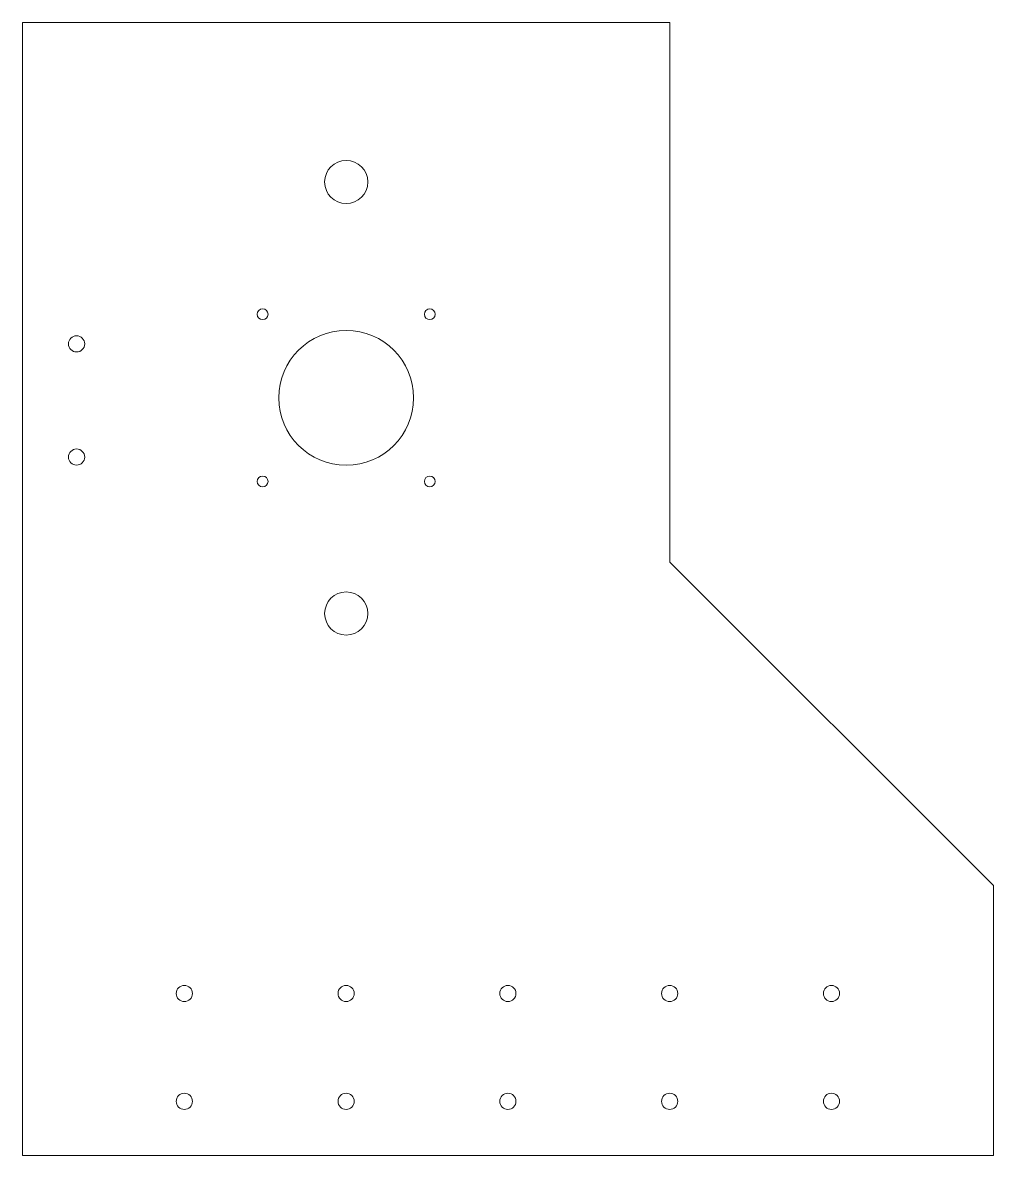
# Model space of a CAD drawing. Header units: millimetres. Extents: x -90 to 90, y -70 to 140.
import ezdxf

# ---------------------------------------------------------------- set-up
doc = ezdxf.new("R2010")
doc.units = ezdxf.units.MM

msp = doc.modelspace()

# ---------------------------------------------------------------- linework, layer by layer
at = {"color": 7, "linetype": 'Continuous', "lineweight": 15}
for p, q in [((-90, 140), (-90, -70)), ((30, 140), (-90, 140)), ((30, 40), (30, 140)), ((90, -20), (30, 40)), ((90, -70), (90, -20)), ((90, -70), (-90, -70))]:
    msp.add_line(p, q, dxfattribs=at)
for centre, radius in [((-30, 110.46), 4), ((-45.5, 85.94), 1), ((-14.5, 85.94), 1), ((-80, 80.44), 1.5), ((-30, 70.44), 12.5), ((-80, 59.46), 1.5), ((-45.5, 54.94), 1), ((-14.5, 54.94), 1), ((-30, 30.46), 4), ((-60.02, -39.99), 1.5), ((-30.02, -39.99), 1.5), ((-0.02, -39.99), 1.5), ((29.98, -39.99), 1.5), ((59.98, -39.99), 1.5), ((-60.02, -59.99), 1.5), ((-30.02, -59.99), 1.5), ((-0.02, -59.99), 1.5), ((29.98, -59.99), 1.5), ((59.98, -59.99), 1.5)]:
    msp.add_circle(centre, radius, dxfattribs=at)

doc.saveas('drawing.dxf')
